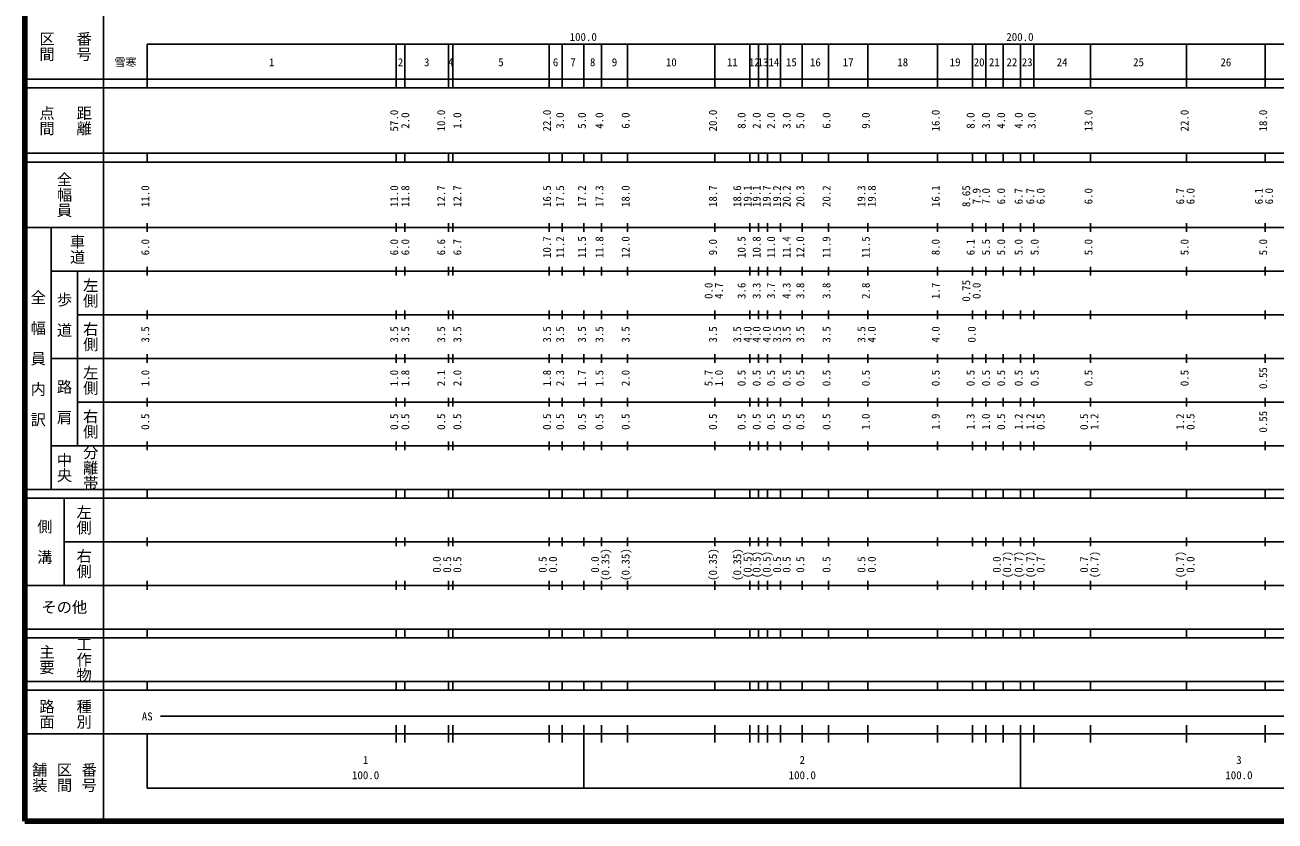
# Model space of a CAD drawing. Units: millimetres on the paper, enlarged 1000 times. Extents: x 40000 to 680000, y 20000 to 380000.
# Drawn here: x 40000 to 326256, y 20000 to 202409 of the extents above; entities that cross this region are included whole.
import ezdxf
from ezdxf.enums import TextEntityAlignment as Align

# ---------------------------------------------------------------- set-up
doc = ezdxf.new("R2010")
doc.units = ezdxf.units.MM
doc.header["$LTSCALE"] = 1000
doc.layers.add('M-TTL', color=2, linetype='Continuous', lineweight=140)
doc.layers.add('M-TTL-BAND', color=7, linetype='Continuous', lineweight=25)
doc.styles.add('@ＭＳ ゴシック', font='')
doc.styles.add('ＭＳ ゴシック', font='')
doc.styles.get('@ＭＳ ゴシック').set_extended_font_data('@MS Gothic')
doc.styles.get('ＭＳ ゴシック').set_extended_font_data('MS Gothic')

msp = doc.modelspace()

# ---------------------------------------------------------------- linework, layer by layer
at = {"layer": 'M-TTL'}
for p, q in [((40000, 380000), (40000, 20000)), ((40000, 20000), (680000, 20000))]:
    msp.add_line(p, q, dxfattribs=at)
at = {"layer": 'M-TTL-BAND'}
for p, q in [((58000, 370000), (58000, 20000)), ((68000, 198000), (579000, 198000)), ((68000, 198000), (68000, 188000)), ((125000, 188000), (125000, 198000)), ((127000, 188000), (127000, 198000)), ((137000, 188000), (137000, 198000)), ((138000, 188000), (138000, 198000)), ((160000, 188000), (160000, 198000)), ((163000, 188000), (163000, 198000)), ((168000, 188000), (168000, 198000)), ((172000, 188000), (172000, 198000)), ((178000, 188000), (178000, 198000)), ((198000, 188000), (198000, 198000)), ((206000, 188000), (206000, 198000)), ((208000, 188000), (208000, 198000)), ((210000, 188000), (210000, 198000)), ((213000, 188000), (213000, 198000)), ((218000, 188000), (218000, 198000)), ((224000, 188000), (224000, 198000)), ((233000, 188000), (233000, 198000)), ((249000, 188000), (249000, 198000)), ((257000, 188000), (257000, 198000)), ((260000, 188000), (260000, 198000)), ((264000, 188000), (264000, 198000)), ((268000, 188000), (268000, 198000)), ((271000, 188000), (271000, 198000)), ((284000, 188000), (284000, 198000)), ((306000, 188000), (306000, 198000)), ((324000, 188000), (324000, 198000)), ((40000, 190000), (579000, 190000)), ((40000, 188000), (579000, 188000)), ((40000, 173000), (579000, 173000)), ((68000, 171000), (68000, 173000)), ((125000, 171000), (125000, 173000)), ((127000, 171000), (127000, 173000)), ((137000, 171000), (137000, 173000)), ((138000, 171000), (138000, 173000)), ((160000, 171000), (160000, 173000)), ((163000, 171000), (163000, 173000)), ((168000, 171000), (168000, 173000)), ((172000, 171000), (172000, 173000)), ((178000, 171000), (178000, 173000)), ((198000, 171000), (198000, 173000)), ((206000, 171000), (206000, 173000)), ((208000, 171000), (208000, 173000)), ((210000, 171000), (210000, 173000)), ((213000, 171000), (213000, 173000)), ((218000, 171000), (218000, 173000)), ((224000, 171000), (224000, 173000)), ((233000, 171000), (233000, 173000)), ((249000, 171000), (249000, 173000)), ((257000, 171000), (257000, 173000)), ((260000, 171000), (260000, 173000)), ((264000, 171000), (264000, 173000)), ((268000, 171000), (268000, 173000)), ((271000, 171000), (271000, 173000)), ((284000, 171000), (284000, 173000)), ((306000, 171000), (306000, 173000)), ((324000, 171000), (324000, 173000)), ((40000, 171000), (579000, 171000)), ((40000, 156000), (579000, 156000)), ((46000, 96000), (46000, 156000)), ((68000, 155000), (68000, 157000)), ((125000, 155000), (125000, 157000)), ((127000, 155000), (127000, 157000)), ((137000, 155000), (137000, 157000)), ((138000, 155000), (138000, 157000)), ((160000, 155000), (160000, 157000)), ((163000, 155000), (163000, 157000)), ((168000, 155000), (168000, 157000)), ((172000, 155000), (172000, 157000)), ((178000, 155000), (178000, 157000)), ((198000, 155000), (198000, 157000)), ((206000, 155000), (206000, 157000)), ((208000, 155000), (208000, 157000)), ((210000, 155000), (210000, 157000)), ((213000, 155000), (213000, 157000)), ((218000, 155000), (218000, 157000)), ((224000, 155000), (224000, 157000)), ((233000, 155000), (233000, 157000)), ((249000, 155000), (249000, 157000)), ((257000, 155000), (257000, 157000)), ((260000, 155000), (260000, 157000)), ((264000, 155000), (264000, 157000)), ((268000, 155000), (268000, 157000)), ((271000, 155000), (271000, 157000)), ((284000, 155000), (284000, 157000)), ((306000, 155000), (306000, 157000)), ((324000, 155000), (324000, 157000)), ((46000, 146000), (579000, 146000)), ((52000, 146000), (52000, 106000)), ((68000, 145000), (68000, 147000)), ((125000, 145000), (125000, 147000)), ((127000, 145000), (127000, 147000)), ((137000, 145000), (137000, 147000)), ((138000, 145000), (138000, 147000)), ((160000, 145000), (160000, 147000)), ((163000, 145000), (163000, 147000)), ((168000, 145000), (168000, 147000)), ((172000, 145000), (172000, 147000)), ((178000, 145000), (178000, 147000)), ((198000, 145000), (198000, 147000)), ((206000, 145000), (206000, 147000)), ((208000, 145000), (208000, 147000)), ((210000, 145000), (210000, 147000)), ((213000, 145000), (213000, 147000)), ((218000, 145000), (218000, 147000)), ((224000, 145000), (224000, 147000)), ((233000, 145000), (233000, 147000)), ((249000, 145000), (249000, 147000)), ((257000, 145000), (257000, 147000)), ((260000, 145000), (260000, 147000)), ((264000, 145000), (264000, 147000)), ((268000, 145000), (268000, 147000)), ((271000, 145000), (271000, 147000)), ((284000, 145000), (284000, 147000)), ((306000, 145000), (306000, 147000)), ((324000, 145000), (324000, 147000)), ((52000, 136000), (579000, 136000)), ((68000, 135000), (68000, 137000)), ((125000, 135000), (125000, 137000)), ((127000, 135000), (127000, 137000)), ((137000, 135000), (137000, 137000)), ((138000, 135000), (138000, 137000)), ((160000, 135000), (160000, 137000)), ((163000, 135000), (163000, 137000)), ((168000, 135000), (168000, 137000)), ((172000, 135000), (172000, 137000)), ((178000, 135000), (178000, 137000)), ((198000, 135000), (198000, 137000)), ((206000, 135000), (206000, 137000)), ((208000, 135000), (208000, 137000)), ((210000, 135000), (210000, 137000)), ((213000, 135000), (213000, 137000)), ((218000, 135000), (218000, 137000)), ((224000, 135000), (224000, 137000)), ((233000, 135000), (233000, 137000)), ((249000, 135000), (249000, 137000)), ((257000, 135000), (257000, 137000)), ((260000, 135000), (260000, 137000)), ((264000, 135000), (264000, 137000)), ((268000, 135000), (268000, 137000)), ((271000, 135000), (271000, 137000)), ((284000, 135000), (284000, 137000)), ((306000, 135000), (306000, 137000)), ((324000, 135000), (324000, 137000)), ((46000, 126000), (579000, 126000)), ((68000, 125000), (68000, 127000)), ((125000, 125000), (125000, 127000)), ((127000, 125000), (127000, 127000)), ((137000, 125000), (137000, 127000)), ((138000, 125000), (138000, 127000)), ((160000, 125000), (160000, 127000)), ((163000, 125000), (163000, 127000)), ((168000, 125000), (168000, 127000)), ((172000, 125000), (172000, 127000)), ((178000, 125000), (178000, 127000)), ((198000, 125000), (198000, 127000)), ((206000, 125000), (206000, 127000)), ((208000, 125000), (208000, 127000)), ((210000, 125000), (210000, 127000)), ((213000, 125000), (213000, 127000)), ((218000, 125000), (218000, 127000)), ((224000, 125000), (224000, 127000)), ((233000, 125000), (233000, 127000)), ((249000, 125000), (249000, 127000)), ((257000, 125000), (257000, 127000)), ((260000, 125000), (260000, 127000)), ((264000, 125000), (264000, 127000)), ((268000, 125000), (268000, 127000)), ((271000, 125000), (271000, 127000)), ((284000, 125000), (284000, 127000)), ((306000, 125000), (306000, 127000)), ((324000, 125000), (324000, 127000)), ((52000, 116000), (579000, 116000)), ((68000, 115000), (68000, 117000)), ((125000, 115000), (125000, 117000)), ((127000, 115000), (127000, 117000)), ((137000, 115000), (137000, 117000)), ((138000, 115000), (138000, 117000)), ((160000, 115000), (160000, 117000)), ((163000, 115000), (163000, 117000)), ((168000, 115000), (168000, 117000)), ((172000, 115000), (172000, 117000)), ((178000, 115000), (178000, 117000)), ((198000, 115000), (198000, 117000)), ((206000, 115000), (206000, 117000)), ((208000, 115000), (208000, 117000)), ((210000, 115000), (210000, 117000)), ((213000, 115000), (213000, 117000)), ((218000, 115000), (218000, 117000)), ((224000, 115000), (224000, 117000)), ((233000, 115000), (233000, 117000)), ((249000, 115000), (249000, 117000)), ((257000, 115000), (257000, 117000)), ((260000, 115000), (260000, 117000)), ((264000, 115000), (264000, 117000)), ((268000, 115000), (268000, 117000)), ((271000, 115000), (271000, 117000)), ((284000, 115000), (284000, 117000)), ((306000, 115000), (306000, 117000)), ((324000, 115000), (324000, 117000)), ((46000, 106000), (579000, 106000)), ((68000, 105000), (68000, 107000)), ((125000, 105000), (125000, 107000)), ((127000, 105000), (127000, 107000)), ((137000, 105000), (137000, 107000)), ((138000, 105000), (138000, 107000)), ((160000, 105000), (160000, 107000)), ((163000, 105000), (163000, 107000)), ((168000, 105000), (168000, 107000)), ((172000, 105000), (172000, 107000)), ((178000, 105000), (178000, 107000)), ((198000, 105000), (198000, 107000)), ((206000, 105000), (206000, 107000)), ((208000, 105000), (208000, 107000)), ((210000, 105000), (210000, 107000)), ((213000, 105000), (213000, 107000)), ((218000, 105000), (218000, 107000)), ((224000, 105000), (224000, 107000)), ((233000, 105000), (233000, 107000)), ((249000, 105000), (249000, 107000)), ((257000, 105000), (257000, 107000)), ((260000, 105000), (260000, 107000)), ((264000, 105000), (264000, 107000)), ((268000, 105000), (268000, 107000)), ((271000, 105000), (271000, 107000)), ((284000, 105000), (284000, 107000)), ((306000, 105000), (306000, 107000)), ((324000, 105000), (324000, 107000)), ((40000, 96000), (579000, 96000)), ((68000, 94000), (68000, 96000)), ((125000, 94000), (125000, 96000)), ((127000, 94000), (127000, 96000)), ((137000, 94000), (137000, 96000)), ((138000, 94000), (138000, 96000)), ((160000, 94000), (160000, 96000)), ((163000, 94000), (163000, 96000)), ((168000, 94000), (168000, 96000)), ((172000, 94000), (172000, 96000)), ((178000, 94000), (178000, 96000)), ((198000, 94000), (198000, 96000)), ((206000, 94000), (206000, 96000)), ((208000, 94000), (208000, 96000)), ((210000, 94000), (210000, 96000)), ((213000, 94000), (213000, 96000)), ((218000, 94000), (218000, 96000)), ((224000, 94000), (224000, 96000)), ((233000, 94000), (233000, 96000)), ((249000, 94000), (249000, 96000)), ((257000, 94000), (257000, 96000)), ((260000, 94000), (260000, 96000)), ((264000, 94000), (264000, 96000)), ((268000, 94000), (268000, 96000)), ((271000, 94000), (271000, 96000)), ((284000, 94000), (284000, 96000)), ((306000, 94000), (306000, 96000)), ((324000, 94000), (324000, 96000)), ((40000, 94000), (579000, 94000)), ((49000, 94000), (49000, 74000)), ((49000, 84000), (579000, 84000)), ((68000, 83000), (68000, 85000)), ((125000, 83000), (125000, 85000)), ((127000, 83000), (127000, 85000)), ((137000, 83000), (137000, 85000)), ((138000, 83000), (138000, 85000)), ((160000, 83000), (160000, 85000)), ((163000, 83000), (163000, 85000)), ((168000, 83000), (168000, 85000)), ((172000, 83000), (172000, 85000)), ((178000, 83000), (178000, 85000)), ((198000, 83000), (198000, 85000)), ((206000, 83000), (206000, 85000)), ((208000, 83000), (208000, 85000)), ((210000, 83000), (210000, 85000)), ((213000, 83000), (213000, 85000)), ((218000, 83000), (218000, 85000)), ((224000, 83000), (224000, 85000)), ((233000, 83000), (233000, 85000)), ((249000, 83000), (249000, 85000)), ((257000, 83000), (257000, 85000)), ((260000, 83000), (260000, 85000)), ((264000, 83000), (264000, 85000)), ((268000, 83000), (268000, 85000)), ((271000, 83000), (271000, 85000)), ((284000, 83000), (284000, 85000)), ((306000, 83000), (306000, 85000)), ((324000, 83000), (324000, 85000)), ((68000, 73000), (68000, 75000)), ((125000, 73000), (125000, 75000)), ((127000, 73000), (127000, 75000)), ((137000, 73000), (137000, 75000)), ((138000, 73000), (138000, 75000)), ((160000, 73000), (160000, 75000)), ((163000, 73000), (163000, 75000)), ((168000, 73000), (168000, 75000)), ((172000, 73000), (172000, 75000)), ((178000, 73000), (178000, 75000)), ((198000, 73000), (198000, 75000)), ((206000, 73000), (206000, 75000)), ((208000, 73000), (208000, 75000)), ((210000, 73000), (210000, 75000)), ((213000, 73000), (213000, 75000)), ((218000, 73000), (218000, 75000)), ((224000, 73000), (224000, 75000)), ((233000, 73000), (233000, 75000)), ((249000, 73000), (249000, 75000)), ((257000, 73000), (257000, 75000)), ((260000, 73000), (260000, 75000)), ((264000, 73000), (264000, 75000)), ((268000, 73000), (268000, 75000)), ((271000, 73000), (271000, 75000)), ((284000, 73000), (284000, 75000)), ((306000, 73000), (306000, 75000)), ((324000, 73000), (324000, 75000)), ((40000, 74000), (579000, 74000)), ((40000, 64000), (579000, 64000)), ((68000, 62000), (68000, 64000)), ((125000, 62000), (125000, 64000)), ((127000, 62000), (127000, 64000)), ((137000, 62000), (137000, 64000)), ((138000, 62000), (138000, 64000)), ((160000, 62000), (160000, 64000)), ((163000, 62000), (163000, 64000)), ((168000, 62000), (168000, 64000)), ((172000, 62000), (172000, 64000)), ((178000, 62000), (178000, 64000)), ((198000, 62000), (198000, 64000)), ((206000, 62000), (206000, 64000)), ((208000, 62000), (208000, 64000)), ((210000, 62000), (210000, 64000)), ((213000, 62000), (213000, 64000)), ((218000, 62000), (218000, 64000)), ((224000, 62000), (224000, 64000)), ((233000, 62000), (233000, 64000)), ((249000, 62000), (249000, 64000)), ((257000, 62000), (257000, 64000)), ((260000, 62000), (260000, 64000)), ((264000, 62000), (264000, 64000)), ((268000, 62000), (268000, 64000)), ((271000, 62000), (271000, 64000)), ((284000, 62000), (284000, 64000)), ((306000, 62000), (306000, 64000)), ((324000, 62000), (324000, 64000)), ((40000, 62000), (579000, 62000)), ((40000, 52000), (579000, 52000)), ((68000, 50000), (68000, 52000)), ((125000, 50000), (125000, 52000)), ((127000, 50000), (127000, 52000)), ((137000, 50000), (137000, 52000)), ((138000, 50000), (138000, 52000)), ((160000, 50000), (160000, 52000)), ((163000, 50000), (163000, 52000)), ((168000, 50000), (168000, 52000)), ((172000, 50000), (172000, 52000)), ((178000, 50000), (178000, 52000)), ((198000, 50000), (198000, 52000)), ((206000, 50000), (206000, 52000)), ((208000, 50000), (208000, 52000)), ((210000, 50000), (210000, 52000)), ((213000, 50000), (213000, 52000)), ((218000, 50000), (218000, 52000)), ((224000, 50000), (224000, 52000)), ((233000, 50000), (233000, 52000)), ((249000, 50000), (249000, 52000)), ((257000, 50000), (257000, 52000)), ((260000, 50000), (260000, 52000)), ((264000, 50000), (264000, 52000)), ((268000, 50000), (268000, 52000)), ((271000, 50000), (271000, 52000)), ((284000, 50000), (284000, 52000)), ((306000, 50000), (306000, 52000)), ((324000, 50000), (324000, 52000)), ((40000, 50000), (579000, 50000)), ((71000, 44000), (565000, 44000)), ((125000, 38000), (125000, 42000)), ((127000, 38000), (127000, 42000)), ((137000, 38000), (137000, 42000)), ((138000, 38000), (138000, 42000)), ((160000, 38000), (160000, 42000)), ((163000, 38000), (163000, 42000)), ((168000, 27500), (168000, 42000)), ((172000, 38000), (172000, 42000)), ((178000, 38000), (178000, 42000)), ((198000, 38000), (198000, 42000)), ((206000, 38000), (206000, 42000)), ((208000, 38000), (208000, 42000)), ((210000, 38000), (210000, 42000)), ((213000, 38000), (213000, 42000)), ((218000, 38000), (218000, 42000)), ((224000, 38000), (224000, 42000)), ((233000, 38000), (233000, 42000)), ((249000, 38000), (249000, 42000)), ((257000, 38000), (257000, 42000)), ((260000, 38000), (260000, 42000)), ((264000, 38000), (264000, 42000)), ((268000, 27500), (268000, 42000)), ((271000, 38000), (271000, 42000)), ((284000, 38000), (284000, 42000)), ((306000, 38000), (306000, 42000)), ((324000, 38000), (324000, 42000)), ((40000, 40000), (579000, 40000)), ((68000, 40000), (68000, 27500)), ((68000, 27500), (579000, 27500))]:
    msp.add_line(p, q, dxfattribs=at)

# ---------------------------------------------------------------- texts
at = {"layer": 'M-TTL-BAND', "style": '@ＭＳ ゴシック'}
for s, p in [('区間', (45000, 197500)), ('番号', (53500, 197500)), ('点間', (45000, 180500)), ('距離', (53500, 180500)), ('全幅員', (49000, 163500)), ('車道', (52000, 151000)), ('左側', (55000, 141000)), ('全\u3000幅\u3000員\u3000内\u3000訳', (43000, 126000)), ('歩\u3000道', (49000, 136000)), ('右側', (55000, 131000)), ('左側', (55000, 121000)), ('路\u3000肩', (49000, 116000)), ('右側', (55000, 111000)), ('分離帯', (55000, 101000)), ('中央', (49000, 101000)), ('左側', (53500, 89000)), ('側\u3000溝', (44500, 84000)), ('右側', (53500, 79000)), ('主要', (45000, 57000)), ('工作物', (53500, 57000)), ('路面', (45000, 44500)), ('種別', (53500, 44500)), ('舗装', (43333, 30000)), ('区間', (49000, 30000)), ('番号', (54667, 30000))]:
    msp.add_text(s, height=2566, rotation=270, dxfattribs=at).set_placement(p, align=Align.MIDDLE_CENTER)
at = {"layer": 'M-TTL-BAND', "style": 'ＭＳ ゴシック'}
for s, p in [('100.0', (167844, 198195)), ('200.0', (267844, 198195)), ('雪寒', (63017, 192405)), ('1', (96500, 192405)), ('2', (126000, 192405)), ('3', (132000, 192405)), ('4', (137500, 192405)), ('5', (149000, 192405)), ('6', (161500, 192405)), ('7', (165500, 192405)), ('8', (170000, 192405)), ('9', (175000, 192405)), ('10', (188000, 192405)), ('11', (202000, 192405)), ('12', (207000, 192405)), ('13', (209000, 192405)), ('14', (211500, 192405)), ('15', (215500, 192405)), ('16', (221000, 192405)), ('17', (228500, 192405)), ('18', (241000, 192405)), ('19', (253000, 192405)), ('20', (258500, 192405)), ('21', (262000, 192405)), ('22', (266000, 192405)), ('23', (269500, 192405)), ('24', (277500, 192405)), ('25', (295000, 192405)), ('26', (315000, 192405)), ('AS', (68000, 42500)), ('1', (118000, 32523)), ('2', (218000, 32523)), ('3', (318000, 32523)), ('100.0', (118000, 29033)), ('100.0', (218000, 29033)), ('100.0', (318000, 29033))]:
    msp.add_text(s, height=1833, dxfattribs=at).set_placement(p, align=Align.BOTTOM_CENTER)
for s, p in [('57.0', (126000, 180500)), ('2.0', (128547, 180500)), ('10.0', (136766, 180500)), ('1.0', (140458, 180500)), ('22.0', (161000, 180500)), ('3.0', (164000, 180500)), ('5.0', (169000, 180500)), ('4.0', (173000, 180500)), ('6.0', (179000, 180500)), ('20.0', (199000, 180500)), ('8.0', (205557, 180500)), ('2.0', (209000, 180500)), ('2.0', (212305, 180500)), ('3.0', (215875, 180500)), ('5.0', (219000, 180500)), ('6.0', (225000, 180500)), ('9.0', (234000, 180500)), ('16.0', (250000, 180500)), ('8.0', (258000, 180500)), ('3.0', (261532, 180500)), ('4.0', (265000, 180500)), ('4.0', (269000, 180500)), ('3.0', (272000, 180500)), ('13.0', (285000, 180500)), ('22.0', (307000, 180500)), ('18.0', (325000, 180500)), ('11.0', (69000, 163174)), ('11.0', (126000, 163174)), ('11.8', (128547, 163174)), ('12.7', (136766, 163174)), ('12.7', (140458, 163174)), ('16.5', (161000, 163174)), ('17.5', (164000, 163174)), ('17.2', (169000, 163174)), ('17.3', (173000, 163174)), ('18.0', (179000, 163174)), ('18.7', (199000, 163174)), ('18.6', (204557, 163174)), ('19.1', (206927, 163174)), ('19.1', (209000, 163174)), ('19.7', (211305, 163174)), ('19.2', (213675, 163174)), ('20.2', (215875, 163174)), ('20.3', (219000, 163174)), ('20.2', (225000, 163174)), ('19.3', (233000, 163174)), ('19.8', (235370, 163174)), ('16.1', (250000, 163174)), ('8.65', (257000, 163174)), ('7.9', (259370, 163174)), ('7.0', (261532, 163174)), ('6.0', (265000, 163174)), ('6.7', (269000, 163174)), ('6.7', (271668, 163174)), ('6.0', (274038, 163174)), ('6.0', (285000, 163174)), ('6.7', (306000, 163174)), ('6.0', (308370, 163174)), ('6.1', (324000, 163174)), ('6.0', (326370, 163174)), ('6.0', (69000, 151500)), ('6.0', (126000, 151500)), ('6.0', (128547, 151500)), ('6.6', (136766, 151500)), ('6.7', (140458, 151500)), ('10.7', (161000, 151500)), ('11.2', (164000, 151500)), ('11.5', (169000, 151500)), ('11.8', (173000, 151500)), ('12.0', (179000, 151500)), ('9.0', (199000, 151500)), ('10.5', (205557, 151500)), ('10.8', (209000, 151500)), ('11.0', (212305, 151500)), ('11.4', (215875, 151500)), ('12.0', (219000, 151500)), ('11.9', (225000, 151500)), ('11.5', (234000, 151500)), ('8.0', (250000, 151500)), ('6.1', (258000, 151500)), ('5.5', (261532, 151500)), ('5.0', (265000, 151500)), ('5.0', (269000, 151500)), ('5.0', (272668, 151500)), ('5.0', (285000, 151500)), ('5.0', (307000, 151500)), ('5.0', (325000, 151500)), ('0.0', (198000, 141500)), ('4.7', (200370, 141500)), ('3.6', (205557, 141500)), ('3.3', (209000, 141500)), ('3.7', (212305, 141500)), ('4.3', (215875, 141500)), ('3.8', (219000, 141500)), ('3.8', (225000, 141500)), ('2.8', (234000, 141500)), ('1.7', (250000, 141500)), ('0.75', (257000, 141500)), ('0.0', (259370, 141500)), ('3.5', (69000, 131500)), ('3.5', (126000, 131500)), ('3.5', (128547, 131500)), ('3.5', (136766, 131500)), ('3.5', (140458, 131500)), ('3.5', (161000, 131500)), ('3.5', (164000, 131500)), ('3.5', (169000, 131500)), ('3.5', (173000, 131500)), ('3.5', (179000, 131500)), ('3.5', (199000, 131500)), ('3.5', (204557, 131500)), ('4.0', (206927, 131500)), ('4.0', (209000, 131500)), ('4.0', (211305, 131500)), ('3.5', (213675, 131500)), ('3.5', (215875, 131500)), ('3.5', (219000, 131500)), ('3.5', (225000, 131500)), ('3.5', (233000, 131500)), ('4.0', (235370, 131500)), ('4.0', (250000, 131500)), ('0.0', (258264, 131500)), ('1.0', (69000, 121500)), ('1.0', (126000, 121500)), ('1.8', (128547, 121500)), ('2.1', (136766, 121500)), ('2.0', (140458, 121500)), ('1.8', (161000, 121500)), ('2.3', (164000, 121500)), ('1.7', (169000, 121500)), ('1.5', (173000, 121500)), ('2.0', (179000, 121500)), ('5.7', (198000, 121500)), ('1.0', (200370, 121500)), ('0.5', (205557, 121500)), ('0.5', (209000, 121500)), ('0.5', (212305, 121500)), ('0.5', (215875, 121500)), ('0.5', (219000, 121500)), ('0.5', (225000, 121500)), ('0.5', (234000, 121500)), ('0.5', (250000, 121500)), ('0.5', (258000, 121500)), ('0.5', (261532, 121500)), ('0.5', (265000, 121500)), ('0.5', (269000, 121500)), ('0.5', (272668, 121500)), ('0.5', (285000, 121500)), ('0.5', (307000, 121500)), ('0.55', (325000, 121500)), ('0.5', (69000, 111500)), ('0.5', (126000, 111500)), ('0.5', (128547, 111500)), ('0.5', (136766, 111500)), ('0.5', (140458, 111500)), ('0.5', (161000, 111500)), ('0.5', (164000, 111500)), ('0.5', (169000, 111500)), ('0.5', (173000, 111500)), ('0.5', (179000, 111500)), ('0.5', (199000, 111500)), ('0.5', (205557, 111500)), ('0.5', (209000, 111500)), ('0.5', (212305, 111500)), ('0.5', (215875, 111500)), ('0.5', (219000, 111500)), ('0.5', (225000, 111500)), ('1.0', (234000, 111500)), ('1.9', (250000, 111500)), ('1.3', (258000, 111500)), ('1.0', (261532, 111500)), ('0.5', (265000, 111500)), ('1.2', (269000, 111500)), ('1.2', (271668, 111500)), ('0.5', (274038, 111500)), ('0.5', (284000, 111500)), ('1.2', (286370, 111500)), ('1.2', (306000, 111500)), ('0.5', (308370, 111500)), ('0.55', (325000, 111500)), ('0.0', (135766, 78764)), ('0.5', (138136, 78764)), ('0.5', (140458, 78764)), ('0.5', (160000, 78764)), ('0.0', (162370, 78764)), ('0.0', (172000, 78764)), ('(0.35)', (174370, 78764)), ('(0.35)', (179000, 78764)), ('(0.35)', (199000, 78764)), ('(0.35)', (204557, 78764)), ('(0.5)', (206927, 78764)), ('(0.5)', (209000, 78764)), ('(0.5)', (211305, 78764)), ('0.5', (213675, 78764)), ('0.5', (215875, 78764)), ('0.5', (219000, 78764)), ('0.5', (225000, 78764)), ('0.5', (233000, 78764)), ('0.0', (235370, 78764)), ('0.0', (264000, 78764)), ('(0.7)', (266370, 78764)), ('(0.7)', (269000, 78764)), ('(0.7)', (271668, 78764)), ('0.7', (274038, 78764)), ('0.7', (284000, 78764)), ('(0.7)', (286370, 78764)), ('(0.7)', (306000, 78764)), ('0.0', (308370, 78764))]:
    msp.add_text(s, height=1833, rotation=90, dxfattribs=at).set_placement(p, align=Align.BOTTOM_CENTER)
msp.add_text('その他', height=2566, dxfattribs=at).set_placement((49000, 69000), align=Align.MIDDLE_CENTER)

doc.saveas('drawing.dxf')
